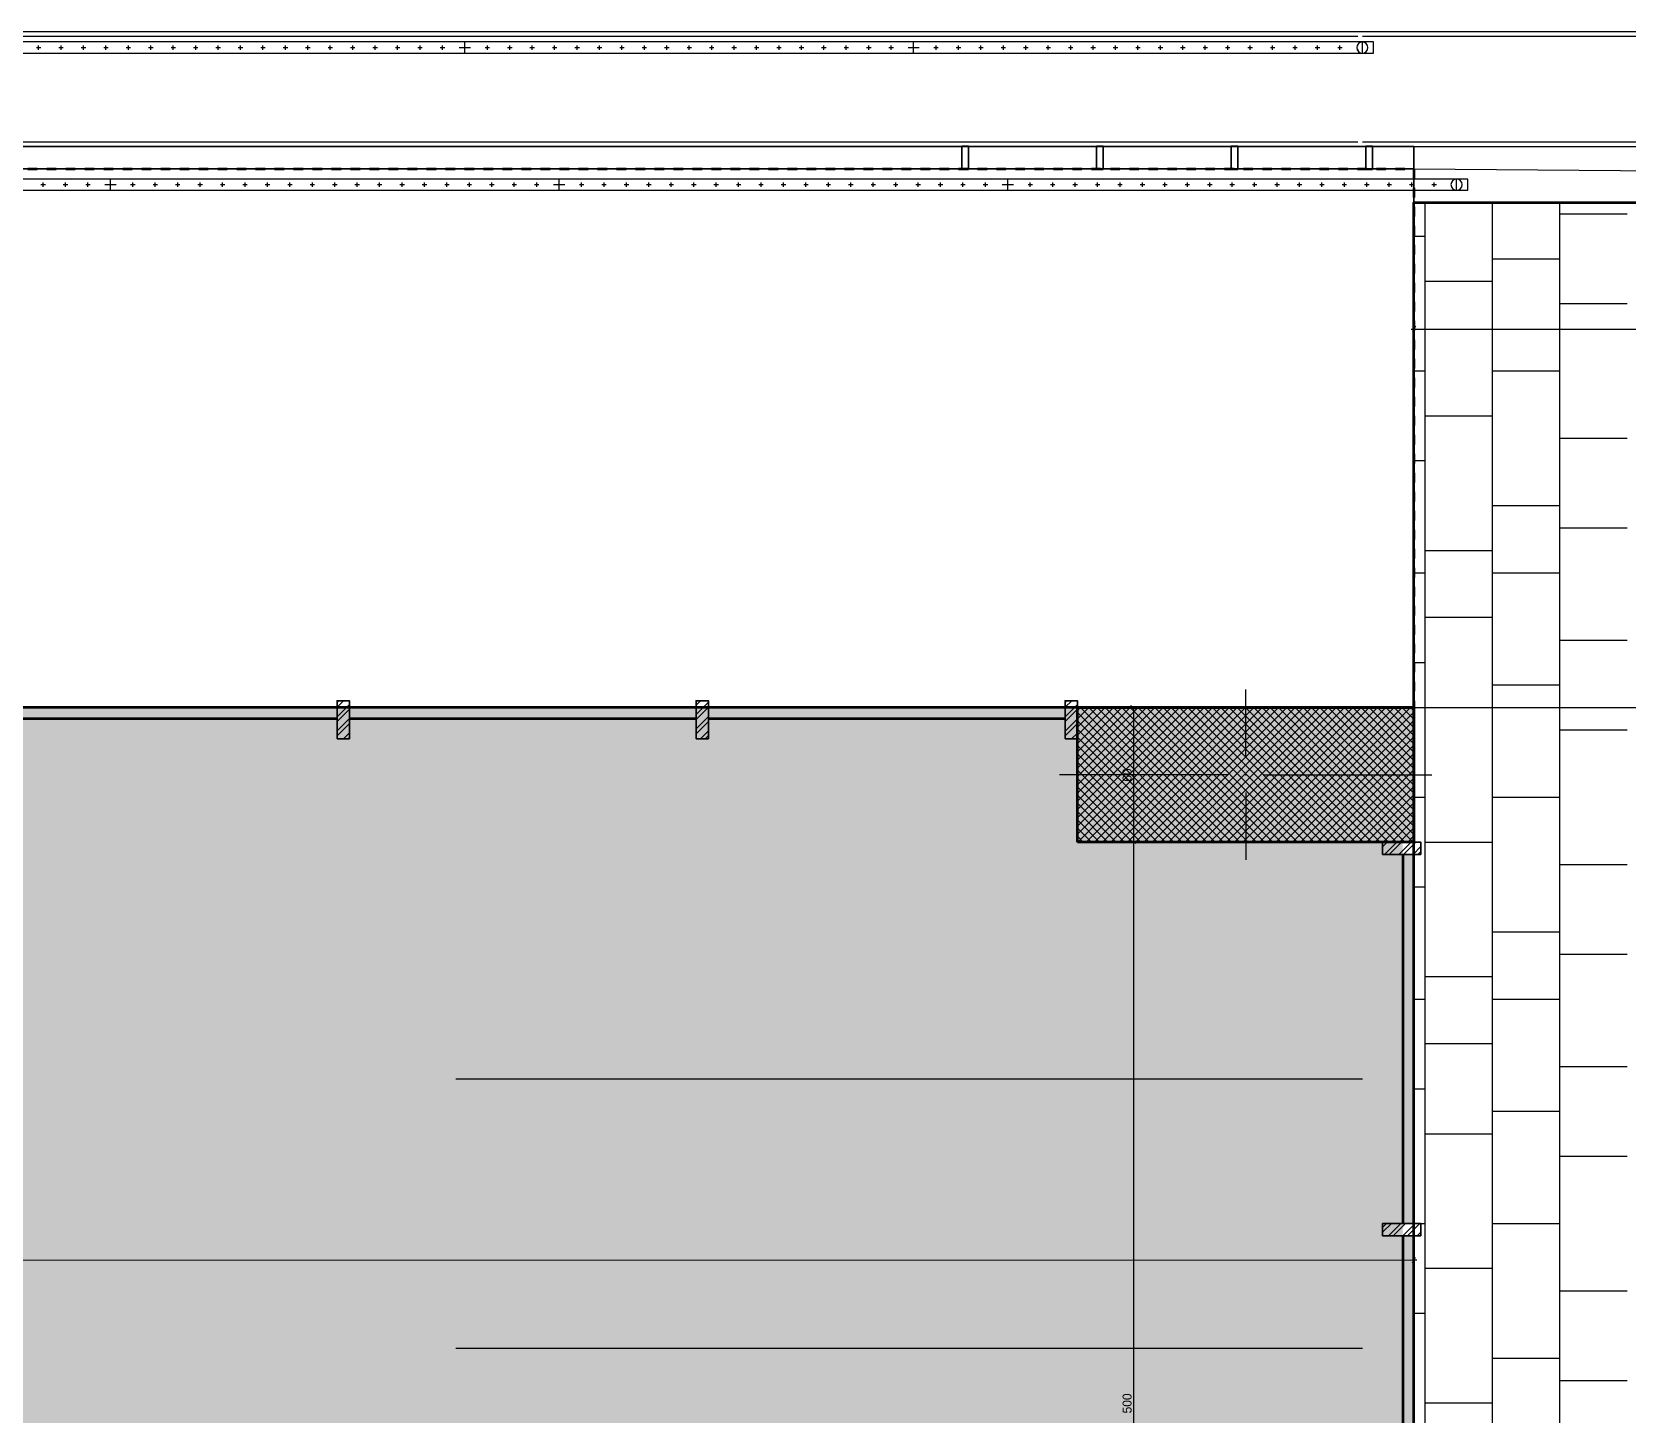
# Model space of a CAD drawing. Header units: millimetres. Extents: x -1912 to 88153, y -54123 to 4469.
# Drawn here: x 66990 to 74100, y -3150 to 3011 of the extents above; entities that cross this region are included whole.
import ezdxf

# ---------------------------------------------------------------- set-up
doc = ezdxf.new("R2010")
doc.units = ezdxf.units.MM
doc.header["$MEASUREMENT"] = 0
doc.linetypes.add('Dashed', pattern=[84.666667, 42.333333, -42.333333])
doc.linetypes.add('Wipeout_Contour', pattern=[1000, 0, -1000])
for name, color, linetype in [('A - Alumil', 7, 'Continuous'), ('A - Dimensionimi', 7, 'Continuous'), ('A - Muret', 7, 'Continuous'), ('A - Plato', 7, 'Continuous'), ('A - Pllaka meskatit', 7, 'Continuous'), ('A - Pllaka Perdhes', 7, 'Continuous'), ('A - Shtyllat', 7, 'Continuous'), ('Interior - Stair & Railing', 7, 'Continuous')]:
    doc.layers.add(name, color=color, linetype=linetype)
for name, color, linetype, lineweight, true_color in [('A - Alumil_Pen_No__102', 7, 'Continuous', 13, 0xcccccc), ('A - Fill Zone_Pen_No__102', 7, 'Continuous', 13, 0xcccccc), ('A - Fill Zone_Pen_No__28', 7, 'Continuous', 35, 0xa80f02), ('A - Fill Zone_Pen_No__83', 7, 'Continuous', 13, 0xff9955), ('A - Muret_Pen_No__102', 7, 'Continuous', 13, 0xcccccc), ('A - Muret_Pen_No__82', 7, 'Continuous', 20, 0xaaaaaa), ('Drawing & Figure_Pen_No__3', 7, 'Continuous', 18, 0xff6600), ('Drawing & Figure_Pen_No__4', 7, 'Continuous', 20, 0x029e21)]:
    doc.layers.add(name, color=color, linetype=linetype, lineweight=lineweight, true_color=true_color)
for name, color, linetype, lineweight in [('A - Alumil_Pen_No__42', 8, 'Continuous', 25), ('A - Dimensionimi_Pen_No__1', 7, 'Continuous', 13), ('A - Muret_Pen_No__7', 7, 'Continuous', 35), ('A - Perdhesa Polyine_Pen_No__6', 5, 'Continuous', 35), ('A - Plato_Pen_No__42', 8, 'Continuous', 25), ('A - Pllaka meskatit_Pen_No__42', 8, 'Continuous', 25), ('A - Pllaka Perdhes_Pen_No__42', 8, 'Continuous', 25), ('A - Sanitaria_Pen_No__42', 8, 'Continuous', 25), ('A - Shtyllat_Pen_No__1', 7, 'Continuous', 13), ('A - Shtyllat_Pen_No__7', 7, 'Continuous', 35), ('Drawing & Figure_Pen_No__20', 1, 'Continuous', 0), ('Interior - Stair & Railing_Pen_No__1', 7, 'Continuous', 13)]:
    doc.layers.add(name, color=color, linetype=linetype, lineweight=lineweight)
doc.styles.add('GENERATED_STYLE_1', font='GOTHIC.TTF')
doc.dimstyles.new('GENERATED_STYLE__5', dxfattribs={"dimtxt": 40, "dimasz": 19, "dimexe": 0.18, "dimexo": 0.0625, "dimgap": 0, "dimtad": 1, "dimdec": 0, "dimlfac": 0.1, "dimzin": 0, "dimdsep": 46, "dimtxsty": 'GENERATED_STYLE_1', "dimblk": 'ARROWHEAD_2', "dimblk1": 'ARROWHEAD_2', "dimblk2": 'ARROWHEAD_2', "dimcen": 0.09, "dimse1": 1, "dimse2": 1, "dimclrd": 7, "dimclre": 7, "dimclrt": 7, "dimadec": 0, "dimazin": 0, "dimtfac": 1, "dimtdec": 4, "dimtmove": 0, "dimatfit": 3, "dimfxl": 0, "dimtolj": 1, "dimtzin": 0, "dimarcsym": 0})
doc.dimstyles.new('GENERATED_STYLE__6', dxfattribs={"dimtxt": 100, "dimasz": 19, "dimexe": 0.18, "dimexo": 100000, "dimgap": 0, "dimtad": 1, "dimtih": 1, "dimtoh": 1, "dimdec": 0, "dimlfac": 0.1, "dimzin": 0, "dimdsep": 46, "dimtxsty": 'GENERATED_STYLE_1', "dimblk": 'ARROWHEAD_2', "dimblk1": 'ARROWHEAD_2', "dimblk2": 'ARROWHEAD_2', "dimcen": 0.09, "dimclrd": 7, "dimclre": 7, "dimclrt": 7, "dimadec": 0, "dimazin": 0, "dimtfac": 1, "dimtdec": 4, "dimtmove": 0, "dimatfit": 3, "dimfxl": 0, "dimtolj": 1, "dimtzin": 0, "dimarcsym": 0})
doc.dimstyles.new('GENERATED_STYLE__7', dxfattribs={"dimtxt": 80, "dimasz": 19, "dimexe": 0.18, "dimexo": 0.0625, "dimgap": 0, "dimtad": 1, "dimtih": 1, "dimtoh": 1, "dimdec": 0, "dimlfac": 0.1, "dimzin": 0, "dimdsep": 46, "dimtxsty": 'GENERATED_STYLE_1', "dimblk": 'ARROWHEAD_2', "dimblk1": 'ARROWHEAD_2', "dimblk2": 'ARROWHEAD_2', "dimcen": 0.09, "dimse1": 1, "dimse2": 1, "dimclrd": 7, "dimclre": 7, "dimclrt": 7, "dimadec": 0, "dimazin": 0, "dimtfac": 1, "dimtdec": 4, "dimtmove": 0, "dimatfit": 3, "dimfxl": 0, "dimtolj": 1, "dimtzin": 0, "dimarcsym": 0})
pattern_1 = [(45, (0, 0), (-31.819805, 31.819805), []), (45, (-10.607, 10.607), (-31.819805, 31.819805), [])]

# ---------------------------------------------------------------- blocks, each defined once
blk = doc.blocks.new('*X2')
at = {"layer": 'A - Fill Zone_Pen_No__102', "color": 254, "linetype": 'Continuous', "lineweight": 13, "true_color": 0xcccccc}
for p, q in [((73200, 600), (73200, 2250.4)), ((73500, 600), (73500, 2250.4)), ((73800, 600), (73800, 2250.4)), ((73800, 2200), (74100, 2200.1)), ((73150.1, 2100), (73200, 2100)), ((73500, 2000), (73800, 2000)), ((73200, 1900), (73500, 1900)), ((73800, 1800), (74100, 1800.1)), ((73150.1, 1500), (73200, 1500)), ((73500, 1500), (73800, 1500)), ((73200, 1300), (73500, 1300)), ((73800, 1200), (74100, 1200.1)), ((73150.1, 1100), (73200, 1100)), ((73500, 900), (73800, 900)), ((73800, 800), (74100, 800.1)), ((73200, 700), (73500, 700)), ((73150.1, 600), (73200, 600)), ((73200, -1300), (73200, 600.1)), ((73500, -1300), (73500, 600.2)), ((73500, 600), (73800, 600)), ((73800, -1300), (73800, 600.2)), ((73500, 400), (73200, 400)), ((73800, 300), (74100, 300.1)), ((73150.1, 200), (73200, 200)), ((73500, 100), (73800, 100)), ((73200, 0), (73500, 0)), ((73800, -100), (74100, -99.9)), ((73150.1, -400), (73200, -400)), ((73500, -400), (73800, -400)), ((73200, -600), (73500, -600)), ((73800, -700), (74100, -699.9)), ((73150.1, -800), (73200, -800)), ((73500, -1000), (73800, -1000)), ((73800, -1100), (74100, -1099.9)), ((73200, -1200), (73500, -1200)), ((73150.1, -1300), (73200, -1300)), ((73200, -3200), (73200, -1299.9)), ((73500, -3200), (73500, -1299.8)), ((73500, -1300), (73800, -1300)), ((73800, -3200), (73800, -1299.8)), ((73500, -1500), (73200, -1500)), ((73800, -1600), (74100, -1599.9)), ((73150.1, -1700), (73200, -1700)), ((73500, -1800), (73800, -1800)), ((73200, -1900), (73500, -1900)), ((73800, -2000), (74100, -1999.9)), ((73150.1, -2300), (73200, -2300)), ((73500, -2300), (73800, -2300)), ((73200, -2500), (73500, -2500)), ((73800, -2600), (74100, -2599.9)), ((73150.1, -2700), (73200, -2700)), ((73500, -2900), (73800, -2900)), ((73800, -3000), (74100, -2999.9)), ((73200, -3100), (73500, -3100))]:
    blk.add_line(p, q, dxfattribs=at)
blk = doc.blocks.new('Fill_1', base_point=(0, 0))
at = {"layer": 'A - Fill Zone_Pen_No__28', "color": 14, "linetype": 'Continuous', "lineweight": 35, "true_color": 0xa80f02, "flags": 128}
blk.add_lwpolyline([(72266.7, -15184), (73150, -14957.6), (73150.1, 2250.4), (83616.7, 2250.4), (83662.4, -22021.3), (85534.6, -32904.2), (76640, -34803.9)], close=True, dxfattribs=at)
at = {"layer": 'A - Fill Zone_Pen_No__102', "color": 254, "linetype": 'Continuous', "lineweight": 13, "true_color": 0xcccccc}
blk.add_blockref('*X2', (0, 0), dxfattribs=at)
blk = doc.blocks.new('Slab_1', base_point=(52250, 0))
at = {"layer": 'A - Pllaka Perdhes_Pen_No__42', "color": 8, "linetype": 'Continuous', "lineweight": 25, "flags": 128}
blk.add_lwpolyline([(52250, 0), (52250, -19000.8), (55508, -33520.5), (75434.2, -29049.3), (72314.3, -15145.1), (73150, -14957.6), (73150, 0)], close=True, dxfattribs=at)
blk = doc.blocks.new('Slab_2', base_point=(52250, 0))
at = {"layer": 'A - Plato_Pen_No__42', "color": 8, "linetype": 'Continuous', "lineweight": 25, "flags": 128}
blk.add_lwpolyline([(52250, 0), (73150, 0), (73150, 2400), (52250, 2400)], close=True, dxfattribs=at)
blk = doc.blocks.new('Slab_14', base_point=(52250, 0))
at = {"layer": 'A - Plato_Pen_No__42', "color": 8, "linetype": 'Continuous', "lineweight": 25, "flags": 128}
blk.add_lwpolyline([(52250, 0), (73150, 0), (73150, 2400), (52250, 2400)], close=True, dxfattribs=at)
blk = doc.blocks.new('Slab_38', base_point=(83615.8, 2742.2))
at = {"layer": 'A - Pllaka meskatit_Pen_No__42', "color": 8, "linetype": 'Continuous', "lineweight": 25, "flags": 128}
blk.add_lwpolyline([(83615.8, 2742.2), (73150.1, 2742.2), (73150.1, 2250.4), (73150.1, -18920.3), (76923.8, -35738.2), (85719.2, -33784.4), (83662.9, -22026)], close=True, dxfattribs=at)
blk = doc.blocks.new('Wall_8', base_point=(66750, 0))
at = {"layer": 'A - Muret_Pen_No__102', "linetype": 'Continuous', "lineweight": 0, "true_color": 0xcbd9e5}
for points in [[(68350, 0), (66805, 0), (66805, -50), (68350, -50)], [(68405, -50), (69950, -50), (69950, 0), (68405, 0)], [(70005, -50), (71595, -50), (71595, 0), (70005, 0)]]:
    blk.add_hatch(color=254, dxfattribs=at).paths.add_polyline_path(points)
at = {"layer": 'A - Muret_Pen_No__7', "color": 7, "linetype": 'Continuous', "lineweight": 35, "flags": 128}
for points in [[(68350, 0), (66805, 0)], [(66805, -50), (68350, -50)], [(69950, 0), (68405, 0)], [(68405, -50), (69950, -50)], [(71595, 0), (70005, 0)], [(70005, -50), (71595, -50)]]:
    blk.add_lwpolyline(points, dxfattribs=at)
blk = doc.blocks.new('Wall_9', base_point=(73150, -600))
at = {"layer": 'A - Muret_Pen_No__102', "linetype": 'Continuous', "lineweight": 0, "true_color": 0xcbd9e5}
for points in [[(73100, -2300), (73150, -2300), (73150, -655), (73100, -655)], [(73100, -2355), (73100, -3972.5), (73150, -3972.5), (73150, -2355)], [(73100, -4027.5), (73100, -5545), (73150, -5545), (73150, -4027.5)]]:
    blk.add_hatch(color=254, dxfattribs=at).paths.add_polyline_path(points)
at = {"layer": 'A - Muret_Pen_No__7', "color": 7, "linetype": 'Continuous', "lineweight": 35, "flags": 128}
for points in [[(73100, -655), (73100, -2300)], [(73150, -2300), (73150, -655)], [(73100, -2355), (73100, -3972.5)], [(73150, -3972.5), (73150, -2355)], [(73100, -4027.5), (73100, -5545)], [(73150, -5545), (73150, -4027.5)]]:
    blk.add_lwpolyline(points, dxfattribs=at)
blk = doc.blocks.new('Wall_81', base_point=(81420, 2500))
at = {"color": 254, "linetype": 'Wipeout_Contour', "lineweight": 0, "ltscale": 281942.007757}
blk.add_wipeout([(81420, 3010.9), (59420, 3010.9), (59420, 2990.9), (81420, 2990.9)], dxfattribs=at).dxf.layer = 'A - Muret'
at = {"color": 254, "linetype": 'Wipeout_Contour', "lineweight": 0, "ltscale": 281902.526841}
blk.add_wipeout([(81420, 2990.9), (59420, 2990.9), (59420, 2520), (81420, 2520)], dxfattribs=at).dxf.layer = 'A - Muret'
at = {"layer": 'A - Muret_Pen_No__82', "color": 253, "linetype": 'Continuous', "lineweight": 20, "true_color": 0xaaaaaa}
blk.add_line((81420, 2990.9), (59420, 2990.9), dxfattribs=at)
at = {"layer": 'A - Muret_Pen_No__82', "color": 253, "linetype": 'Continuous', "lineweight": 20, "true_color": 0xaaaaaa, "flags": 128}
blk.add_lwpolyline([(81420, 3010.9), (59420, 3010.9)], dxfattribs=at)
at = {"color": 254, "linetype": 'Wipeout_Contour', "lineweight": 0, "ltscale": 281863.331511}
blk.add_wipeout([(81420, 2520), (59420, 2520), (59420, 2500), (81420, 2500)], dxfattribs=at).dxf.layer = 'A - Muret'
at = {"layer": 'A - Muret_Pen_No__82', "color": 253, "linetype": 'Continuous', "lineweight": 20, "true_color": 0xaaaaaa}
blk.add_line((81420, 2520), (59420, 2520), dxfattribs=at)
at = {"layer": 'A - Muret_Pen_No__82', "color": 253, "linetype": 'Continuous', "lineweight": 20, "true_color": 0xaaaaaa, "flags": 128}
blk.add_lwpolyline([(59420, 2500), (81420, 2500)], dxfattribs=at)
blk = doc.blocks.new('Wall_83', base_point=(72900, 2500))
at = {"color": 254, "linetype": 'Wipeout_Contour', "lineweight": 0, "ltscale": 291851.355867}
blk.add_wipeout([(72920, 3010.9), (72900, 3010.9), (72900, 2520), (72920, 2520)], dxfattribs=at).dxf.layer = 'A - Muret'
at = {"layer": 'A - Muret_Pen_No__82', "color": 253, "linetype": 'Continuous', "lineweight": 20, "true_color": 0xaaaaaa, "flags": 128}
blk.add_lwpolyline([(72920, 3010.9), (72900, 3010.9)], dxfattribs=at)
at = {"color": 254, "linetype": 'Wipeout_Contour', "lineweight": 0, "ltscale": 291812.771346}
blk.add_wipeout([(72920, 2520), (72900, 2520), (72900, 2500), (72920, 2500)], dxfattribs=at).dxf.layer = 'A - Muret'
at = {"layer": 'A - Muret_Pen_No__82', "color": 253, "linetype": 'Continuous', "lineweight": 20, "true_color": 0xaaaaaa, "flags": 128}
blk.add_lwpolyline([(72900, 2500), (72920, 2500)], dxfattribs=at)
blk = doc.blocks.new('Column_9', base_point=(71622.5, -55))
at = {"layer": 'A - Alumil_Pen_No__102', "linetype": 'Continuous', "lineweight": 13, "true_color": 0xcccccc}
h = blk.add_hatch(dxfattribs=at)
h.set_pattern_fill('Steel', color=254, style=0, pattern_type=2)
h.set_pattern_definition(pattern_1)
h.paths.add_polyline_path([(71595, -140), (71650, -140), (71650, 30), (71595, 30)])
at = {"layer": 'A - Alumil_Pen_No__42', "color": 8, "linetype": 'Continuous', "lineweight": 25, "flags": 128}
blk.add_lwpolyline([(71595, -140), (71650, -140), (71650, 30), (71595, 30)], close=True, dxfattribs=at)
blk = doc.blocks.new('Column_10', base_point=(68377.5, -55))
at = {"layer": 'A - Alumil_Pen_No__102', "linetype": 'Continuous', "lineweight": 13, "true_color": 0xcccccc}
h = blk.add_hatch(dxfattribs=at)
h.set_pattern_fill('Steel', color=254, style=0, pattern_type=2)
h.set_pattern_definition(pattern_1)
h.paths.add_polyline_path([(68350, -140), (68405, -140), (68405, 30), (68350, 30)])
at = {"layer": 'A - Alumil_Pen_No__42', "color": 8, "linetype": 'Continuous', "lineweight": 25, "flags": 128}
blk.add_lwpolyline([(68350, -140), (68405, -140), (68405, 30), (68350, 30)], close=True, dxfattribs=at)
blk = doc.blocks.new('Column_11', base_point=(69977.5, -55))
at = {"layer": 'A - Alumil_Pen_No__102', "linetype": 'Continuous', "lineweight": 13, "true_color": 0xcccccc}
h = blk.add_hatch(dxfattribs=at)
h.set_pattern_fill('Steel', color=254, style=0, pattern_type=2)
h.set_pattern_definition(pattern_1)
h.paths.add_polyline_path([(69950, -140), (70005, -140), (70005, 30), (69950, 30)])
at = {"layer": 'A - Alumil_Pen_No__42', "color": 8, "linetype": 'Continuous', "lineweight": 25, "flags": 128}
blk.add_lwpolyline([(69950, -140), (70005, -140), (70005, 30), (69950, 30)], close=True, dxfattribs=at)
blk = doc.blocks.new('Column_12', base_point=(73095, -627.5))
at = {"layer": 'A - Alumil_Pen_No__102', "linetype": 'Continuous', "lineweight": 13, "true_color": 0xcccccc}
h = blk.add_hatch(dxfattribs=at)
h.set_pattern_fill('Steel', color=254, style=0, pattern_type=2)
h.set_pattern_definition(pattern_1)
h.paths.add_polyline_path([(73010, -600), (73010, -655), (73180, -655), (73180, -600)])
at = {"layer": 'A - Alumil_Pen_No__42', "color": 8, "linetype": 'Continuous', "lineweight": 25, "flags": 128}
blk.add_lwpolyline([(73010, -600), (73010, -655), (73180, -655), (73180, -600)], close=True, dxfattribs=at)
blk = doc.blocks.new('Column_15', base_point=(73095, -2327.5))
at = {"layer": 'A - Alumil_Pen_No__102', "linetype": 'Continuous', "lineweight": 13, "true_color": 0xcccccc}
h = blk.add_hatch(dxfattribs=at)
h.set_pattern_fill('Steel', color=254, style=0, pattern_type=2)
h.set_pattern_definition(pattern_1)
h.paths.add_polyline_path([(73010, -2300), (73010, -2355), (73180, -2355), (73180, -2300)])
at = {"layer": 'A - Alumil_Pen_No__42', "color": 8, "linetype": 'Continuous', "lineweight": 25, "flags": 128}
blk.add_lwpolyline([(73010, -2300), (73010, -2355), (73180, -2355), (73180, -2300)], close=True, dxfattribs=at)
blk = doc.blocks.new('Railing_1')
at = {"layer": 'Interior - Stair & Railing_Pen_No__1', "color": 7, "linetype": 'Continuous', "lineweight": 13}
for p, q in [((73340, 2355), (53417.3, 2355)), ((73340, 2355), (53417.3, 2355)), ((67340, 2305), (67340, 2355)), ((69340, 2305), (69340, 2355)), ((71340, 2305), (71340, 2355)), ((73390, 2355), (73340, 2355)), ((73340, 2305), (73340, 2355)), ((73390, 2305), (73390, 2355)), ((53417.3, 2305), (73340, 2305)), ((53417.3, 2305), (73340, 2305)), ((67030, 2330), (67050, 2330)), ((67040, 2320), (67040, 2340)), ((67130, 2330), (67150, 2330)), ((67140, 2320), (67140, 2340)), ((67230, 2330), (67250, 2330)), ((67240, 2320), (67240, 2340)), ((67315, 2330), (67365, 2330)), ((67430, 2330), (67450, 2330)), ((67440, 2320), (67440, 2340)), ((67530, 2330), (67550, 2330)), ((67540, 2320), (67540, 2340)), ((67630, 2330), (67650, 2330)), ((67640, 2320), (67640, 2340)), ((67730, 2330), (67750, 2330)), ((67740, 2320), (67740, 2340)), ((67830, 2330), (67850, 2330)), ((67840, 2320), (67840, 2340)), ((67930, 2330), (67950, 2330)), ((67940, 2320), (67940, 2340)), ((68030, 2330), (68050, 2330)), ((68040, 2320), (68040, 2340)), ((68130, 2330), (68150, 2330)), ((68140, 2320), (68140, 2340)), ((68230, 2330), (68250, 2330)), ((68240, 2320), (68240, 2340)), ((68330, 2330), (68350, 2330)), ((68340, 2320), (68340, 2340)), ((68430, 2330), (68450, 2330)), ((68440, 2320), (68440, 2340)), ((68530, 2330), (68550, 2330)), ((68540, 2320), (68540, 2340)), ((68630, 2330), (68650, 2330)), ((68640, 2320), (68640, 2340)), ((68730, 2330), (68750, 2330)), ((68740, 2320), (68740, 2340)), ((68830, 2330), (68850, 2330)), ((68840, 2320), (68840, 2340)), ((68930, 2330), (68950, 2330)), ((68940, 2320), (68940, 2340)), ((69030, 2330), (69050, 2330)), ((69040, 2320), (69040, 2340)), ((69130, 2330), (69150, 2330)), ((69140, 2320), (69140, 2340)), ((69230, 2330), (69250, 2330)), ((69240, 2320), (69240, 2340)), ((69315, 2330), (69365, 2330)), ((69430, 2330), (69450, 2330)), ((69440, 2320), (69440, 2340)), ((69530, 2330), (69550, 2330)), ((69540, 2320), (69540, 2340)), ((69630, 2330), (69650, 2330)), ((69640, 2320), (69640, 2340)), ((69730, 2330), (69750, 2330)), ((69740, 2320), (69740, 2340)), ((69830, 2330), (69850, 2330)), ((69840, 2320), (69840, 2340)), ((69930, 2330), (69950, 2330)), ((69940, 2320), (69940, 2340)), ((70030, 2330), (70050, 2330)), ((70040, 2320), (70040, 2340)), ((70130, 2330), (70150, 2330)), ((70140, 2320), (70140, 2340)), ((70230, 2330), (70250, 2330)), ((70240, 2320), (70240, 2340)), ((70330, 2330), (70350, 2330)), ((70340, 2320), (70340, 2340)), ((70430, 2330), (70450, 2330)), ((70440, 2320), (70440, 2340)), ((70530, 2330), (70550, 2330)), ((70540, 2320), (70540, 2340)), ((70630, 2330), (70650, 2330)), ((70640, 2320), (70640, 2340)), ((70730, 2330), (70750, 2330)), ((70740, 2320), (70740, 2340)), ((70830, 2330), (70850, 2330)), ((70840, 2320), (70840, 2340)), ((70930, 2330), (70950, 2330)), ((70940, 2320), (70940, 2340)), ((71030, 2330), (71050, 2330)), ((71040, 2320), (71040, 2340)), ((71130, 2330), (71150, 2330)), ((71140, 2320), (71140, 2340)), ((71230, 2330), (71250, 2330)), ((71240, 2320), (71240, 2340)), ((71315, 2330), (71365, 2330)), ((71430, 2330), (71450, 2330)), ((71440, 2320), (71440, 2340)), ((71530, 2330), (71550, 2330)), ((71540, 2320), (71540, 2340)), ((71630, 2330), (71650, 2330)), ((71640, 2320), (71640, 2340)), ((71730, 2330), (71750, 2330)), ((71740, 2320), (71740, 2340)), ((71830, 2330), (71850, 2330)), ((71840, 2320), (71840, 2340)), ((71930, 2330), (71950, 2330)), ((71940, 2320), (71940, 2340)), ((72030, 2330), (72050, 2330)), ((72040, 2320), (72040, 2340)), ((72130, 2330), (72150, 2330)), ((72140, 2320), (72140, 2340)), ((72230, 2330), (72250, 2330)), ((72240, 2320), (72240, 2340)), ((72330, 2330), (72350, 2330)), ((72340, 2320), (72340, 2340)), ((72430, 2330), (72450, 2330)), ((72440, 2320), (72440, 2340)), ((72530, 2330), (72550, 2330)), ((72540, 2320), (72540, 2340)), ((72630, 2330), (72650, 2330)), ((72640, 2320), (72640, 2340)), ((72730, 2330), (72750, 2330)), ((72740, 2320), (72740, 2340)), ((72830, 2330), (72850, 2330)), ((72840, 2320), (72840, 2340)), ((72930, 2330), (72950, 2330)), ((72940, 2320), (72940, 2340)), ((73030, 2330), (73050, 2330)), ((73040, 2320), (73040, 2340)), ((73130, 2330), (73150, 2330)), ((73140, 2320), (73140, 2340)), ((73230, 2330), (73250, 2330)), ((73240, 2320), (73240, 2340)), ((73340, 2305), (73390, 2305))]:
    blk.add_line(p, q, dxfattribs=at)
at = {"layer": 'Interior - Stair & Railing_Pen_No__1', "color": 7, "linetype": 'Continuous', "lineweight": 13, "flags": 128}
blk.add_lwpolyline([(73340, 2355, 1), (73340, 2305, 1)], format="xyb", close=True, dxfattribs=at)
blk = doc.blocks.new('Railing_2')
at = {"layer": 'Interior - Stair & Railing_Pen_No__1', "color": 7, "linetype": 'Continuous', "lineweight": 13}
for p, q in [((72920, 2965.9), (59480.1, 2965.9)), ((59480.1, 2915.9), (72920, 2915.9)), ((67010, 2940.9), (67030, 2940.9)), ((67020, 2930.9), (67020, 2950.9)), ((67110, 2940.9), (67130, 2940.9)), ((67120, 2930.9), (67120, 2950.9)), ((67210, 2940.9), (67230, 2940.9)), ((67220, 2930.9), (67220, 2950.9)), ((67310, 2940.9), (67330, 2940.9)), ((67320, 2930.9), (67320, 2950.9)), ((67410, 2940.9), (67430, 2940.9)), ((67420, 2930.9), (67420, 2950.9)), ((67510, 2940.9), (67530, 2940.9)), ((67520, 2930.9), (67520, 2950.9)), ((67610, 2940.9), (67630, 2940.9)), ((67620, 2930.9), (67620, 2950.9)), ((67710, 2940.9), (67730, 2940.9)), ((67720, 2930.9), (67720, 2950.9)), ((67810, 2940.9), (67830, 2940.9)), ((67820, 2930.9), (67820, 2950.9)), ((67910, 2940.9), (67930, 2940.9)), ((67920, 2930.9), (67920, 2950.9)), ((68010, 2940.9), (68030, 2940.9)), ((68020, 2930.9), (68020, 2950.9)), ((68110, 2940.9), (68130, 2940.9)), ((68120, 2930.9), (68120, 2950.9)), ((68210, 2940.9), (68230, 2940.9)), ((68220, 2930.9), (68220, 2950.9)), ((68310, 2940.9), (68330, 2940.9)), ((68320, 2930.9), (68320, 2950.9)), ((68410, 2940.9), (68430, 2940.9)), ((68420, 2930.9), (68420, 2950.9)), ((68510, 2940.9), (68530, 2940.9)), ((68520, 2930.9), (68520, 2950.9)), ((68610, 2940.9), (68630, 2940.9)), ((68620, 2930.9), (68620, 2950.9)), ((68710, 2940.9), (68730, 2940.9)), ((68720, 2930.9), (68720, 2950.9)), ((68810, 2940.9), (68830, 2940.9)), ((68820, 2930.9), (68820, 2950.9)), ((68895, 2940.9), (68945, 2940.9)), ((68920, 2915.9), (68920, 2965.9)), ((69010, 2940.9), (69030, 2940.9)), ((69020, 2930.9), (69020, 2950.9)), ((69110, 2940.9), (69130, 2940.9)), ((69120, 2930.9), (69120, 2950.9)), ((69210, 2940.9), (69230, 2940.9)), ((69220, 2930.9), (69220, 2950.9)), ((69310, 2940.9), (69330, 2940.9)), ((69320, 2930.9), (69320, 2950.9)), ((69410, 2940.9), (69430, 2940.9)), ((69420, 2930.9), (69420, 2950.9)), ((69510, 2940.9), (69530, 2940.9)), ((69520, 2930.9), (69520, 2950.9)), ((69610, 2940.9), (69630, 2940.9)), ((69620, 2930.9), (69620, 2950.9)), ((69710, 2940.9), (69730, 2940.9)), ((69720, 2930.9), (69720, 2950.9)), ((69810, 2940.9), (69830, 2940.9)), ((69820, 2930.9), (69820, 2950.9)), ((69910, 2940.9), (69930, 2940.9)), ((69920, 2930.9), (69920, 2950.9)), ((70010, 2940.9), (70030, 2940.9)), ((70020, 2930.9), (70020, 2950.9)), ((70110, 2940.9), (70130, 2940.9)), ((70120, 2930.9), (70120, 2950.9)), ((70210, 2940.9), (70230, 2940.9)), ((70220, 2930.9), (70220, 2950.9)), ((70310, 2940.9), (70330, 2940.9)), ((70320, 2930.9), (70320, 2950.9)), ((70410, 2940.9), (70430, 2940.9)), ((70420, 2930.9), (70420, 2950.9)), ((70510, 2940.9), (70530, 2940.9)), ((70520, 2930.9), (70520, 2950.9)), ((70610, 2940.9), (70630, 2940.9)), ((70620, 2930.9), (70620, 2950.9)), ((70710, 2940.9), (70730, 2940.9)), ((70720, 2930.9), (70720, 2950.9)), ((70810, 2940.9), (70830, 2940.9)), ((70820, 2930.9), (70820, 2950.9)), ((70895, 2940.9), (70945, 2940.9)), ((70920, 2915.9), (70920, 2965.9)), ((71010, 2940.9), (71030, 2940.9)), ((71020, 2930.9), (71020, 2950.9)), ((71110, 2940.9), (71130, 2940.9)), ((71120, 2930.9), (71120, 2950.9)), ((71210, 2940.9), (71230, 2940.9)), ((71220, 2930.9), (71220, 2950.9)), ((71310, 2940.9), (71330, 2940.9)), ((71320, 2930.9), (71320, 2950.9)), ((71410, 2940.9), (71430, 2940.9)), ((71420, 2930.9), (71420, 2950.9)), ((71510, 2940.9), (71530, 2940.9)), ((71520, 2930.9), (71520, 2950.9)), ((71610, 2940.9), (71630, 2940.9)), ((71620, 2930.9), (71620, 2950.9)), ((71710, 2940.9), (71730, 2940.9)), ((71720, 2930.9), (71720, 2950.9)), ((71810, 2940.9), (71830, 2940.9)), ((71820, 2930.9), (71820, 2950.9)), ((71910, 2940.9), (71930, 2940.9)), ((71920, 2930.9), (71920, 2950.9)), ((72010, 2940.9), (72030, 2940.9)), ((72020, 2930.9), (72020, 2950.9)), ((72110, 2940.9), (72130, 2940.9)), ((72120, 2930.9), (72120, 2950.9)), ((72210, 2940.9), (72230, 2940.9)), ((72220, 2930.9), (72220, 2950.9)), ((72310, 2940.9), (72330, 2940.9)), ((72320, 2930.9), (72320, 2950.9)), ((72410, 2940.9), (72430, 2940.9)), ((72420, 2930.9), (72420, 2950.9)), ((72510, 2940.9), (72530, 2940.9)), ((72520, 2930.9), (72520, 2950.9)), ((72610, 2940.9), (72630, 2940.9)), ((72620, 2930.9), (72620, 2950.9)), ((72710, 2940.9), (72730, 2940.9)), ((72720, 2930.9), (72720, 2950.9)), ((72810, 2940.9), (72830, 2940.9)), ((72820, 2930.9), (72820, 2950.9)), ((72969.9, 2965.9), (72920, 2965.9)), ((72920, 2915.9), (72969.9, 2915.9)), ((72969.9, 2915.9), (72969.9, 2965.9))]:
    blk.add_line(p, q, dxfattribs=at)
at = {"layer": 'Interior - Stair & Railing_Pen_No__1', "color": 7, "linetype": 'Continuous', "lineweight": 13, "flags": 128}
blk.add_lwpolyline([(72920, 2915.9), (72920, 2965.9), (59480.1, 2965.9), (59480.1, 2915.9)], close=True, dxfattribs=at)
blk.add_lwpolyline([(72920, 2965.9, 1), (72920, 2915.9, 1)], format="xyb", close=True, dxfattribs=at)
blk = doc.blocks.new('Gutter 26')
at = {"layer": 'A - Sanitaria_Pen_No__42', "color": 8, "linetype": 'Continuous', "lineweight": 25}
for p, q in [((215, 52), (185, 52)), ((185, 52), (185, -52)), ((215, 52), (185, 52)), ((185, 52), (185, 50)), ((185, 50), (215, 50)), ((215, -52), (215, 52)), ((215, 50), (215, 52)), ((815, 52), (785, 52)), ((785, 52), (785, -52)), ((815, 52), (785, 52)), ((785, 52), (785, 50)), ((785, 50), (815, 50)), ((815, -52), (815, 52)), ((815, 50), (815, 52)), ((1415, 52), (1385, 52)), ((1385, 52), (1385, -52)), ((1415, 52), (1385, 52)), ((1385, 52), (1385, 50)), ((1385, 50), (1415, 50)), ((1415, -52), (1415, 52)), ((1415, 50), (1415, 52)), ((2015, 52), (1985, 52)), ((1985, 52), (1985, -52)), ((2015, 52), (1985, 52)), ((1985, 52), (1985, 50)), ((1985, 50), (2015, 50)), ((2015, -52), (2015, 52)), ((2015, 50), (2015, 52)), ((185, -52), (215, -52)), ((785, -52), (815, -52)), ((1385, -52), (1415, -52)), ((1985, -52), (2015, -52))]:
    blk.add_line(p, q, dxfattribs=at)
at = {"layer": 'A - Sanitaria_Pen_No__42', "color": 8, "linetype": 'Continuous', "lineweight": 25, "flags": 128}
blk.add_lwpolyline([(0, -50), (20092.6, -50), (20092.6, 50), (0, 50)], close=True, dxfattribs=at)
blk = doc.blocks.new('*D369')
at = {"layer": 'A - Dimensionimi_Pen_No__1', "color": 7, "linetype": 'Continuous', "lineweight": 13}
for p, q in [((71912.3, -7.2), (71887.3, 7.2)), ((71881.1, 0), (71899.8, 0)), ((71899.8, 0), (71899.8, -600)), ((71912.3, -607.2), (71887.3, -592.8))]:
    blk.add_line(p, q, dxfattribs=at)
at = {"layer": 'A - Dimensionimi_Pen_No__1', "color": 7, "lineweight": 13, "insert": (71891.8, -331.3), "char_height": 40, "attachment_point": 7, "rotation": 90, "style": 'GENERATED_STYLE_1'}
blk.add_mtext('\\A1;{\\pql;\\fCentury Gothic|b0|i0|c0|p0;\\W1.000000;60}', dxfattribs=at)
blk = doc.blocks.new('ARROWHEAD_2')
at = {"color": 0, "linetype": 'Continuous', "lineweight": 0}
for p, q in [((0, 0), (-1, 0)), ((-0.38, -0.66), (0.38, 0.66))]:
    blk.add_line(p, q, dxfattribs=at)
blk = doc.blocks.new('*D370')
at = {"layer": 'A - Dimensionimi_Pen_No__1', "color": 7, "linetype": 'Continuous', "lineweight": 13}
for p, q in [((71899.8, 0), (71899.8, -600)), ((71881.1, -600), (71899.8, -600)), ((71912.3, -607.2), (71887.3, -592.8)), ((71899.8, -600), (71899.8, -5600)), ((71881.1, -5600), (71899.8, -5600)), ((71912.3, -5607.2), (71887.3, -5592.8))]:
    blk.add_line(p, q, dxfattribs=at)
at = {"layer": 'A - Dimensionimi_Pen_No__1', "color": 7, "lineweight": 13, "insert": (71891.8, -3146.9), "char_height": 40, "attachment_point": 7, "rotation": 90, "style": 'GENERATED_STYLE_1'}
blk.add_mtext('\\A1;{\\pql;\\fCentury Gothic|b0|i0|c0|p0;\\W1.000000;500}', dxfattribs=at)
blk = doc.blocks.new('*D458')
at = {"layer": 'A - Dimensionimi_Pen_No__1', "color": 7, "linetype": 'Continuous', "lineweight": 13}
for p, q in [((73137.8, 1686.1), (73150, 1686.1)), ((73157.2, 1698.6), (73142.8, 1673.6)), ((73150, 1667.4), (73150, 1704.9)), ((73150, 1686.1), (85091.3, 1686.1)), ((85084.1, 1673.6), (85098.5, 1698.6)), ((85091.3, 1667.4), (85091.3, 1704.9)), ((85091.3, 1686.1), (85103.5, 1686.1))]:
    blk.add_line(p, q, dxfattribs=at)
at = {"layer": 'A - Dimensionimi_Pen_No__1', "color": 7, "lineweight": 13, "insert": (78900.6, 1694.3), "char_height": 100, "attachment_point": 7, "style": 'GENERATED_STYLE_1'}
blk.add_mtext('\\A1;{\\pql;\\fCentury Gothic|b0|i0|c0|p0;\\W1.000000;1,194}', dxfattribs=at)
blk = doc.blocks.new('*D474')
at = {"layer": 'A - Dimensionimi_Pen_No__1', "color": 7, "linetype": 'Continuous', "lineweight": 13}
for p, q in [((51900, -2465.7), (52100, -2465.6)), ((52107.2, -2453.1), (52092.8, -2478.1)), ((52100, -2484.4), (52100, -2446.9)), ((52100, -2465.6), (73150.2, -2462.9)), ((73143, -2475.4), (73157.5, -2450.4)), ((73150.2, -2481.6), (73150.2, -2444.1)), ((73150.2, -2462.9), (73162.5, -2462.9))]:
    blk.add_line(p, q, dxfattribs=at)
at = {"layer": 'A - Dimensionimi_Pen_No__1', "color": 7, "lineweight": 13, "insert": (62484.3, -2448.3), "char_height": 80, "attachment_point": 7, "rotation": 0.00745, "style": 'GENERATED_STYLE_1'}
blk.add_mtext('\\A1;{\\pql;\\fCentury Gothic|b0|i0|c0|p0;\\W1.000000;2,105}', dxfattribs=at)
blk = doc.blocks.new('Column_78', base_point=(72400, -300))
at = {"layer": 'A - Shtyllat', "linetype": 'Continuous', "lineweight": 0, "true_color": 0x000000}
h = blk.add_hatch(dxfattribs=at)
h.set_pattern_fill('Concrete_Block', color=18, style=0, pattern_type=2)
h.set_pattern_definition([(45, (0, 0), (-18.384776, 18.384776), []), (135, (0, 0), (18.384776, 18.384776), [])])
h.paths.add_polyline_path([(71650, -600), (73150, -600), (73150, 0), (71650, 0)])
at = {"layer": 'A - Shtyllat_Pen_No__1', "color": 7, "linetype": 'Continuous', "lineweight": 13}
for p, q in [((72400, -220), (72400, 80)), ((72320, -300), (71570, -300)), ((72480, -300), (73230, -300)), ((72400, -380), (72400, -680))]:
    blk.add_line(p, q, dxfattribs=at)
blk.add_point((72400, -300), dxfattribs=at)
at = {"layer": 'A - Shtyllat_Pen_No__7', "color": 7, "linetype": 'Continuous', "lineweight": 35, "flags": 128}
blk.add_lwpolyline([(71650, -600), (71650, 0), (73150, 0), (73150, -600)], close=True, dxfattribs=at)

msp = doc.modelspace()

# ---------------------------------------------------------------- hatches: boundary and pattern name
at = {"layer": 'A - Fill Zone_Pen_No__83', "linetype": 'Continuous', "lineweight": 0, "true_color": 0xfff4ee}
msp.add_hatch(color=7, dxfattribs=at).paths.add_polyline_path([(52250, -6100), (73150, -6100), (73150, -5600), (73100, -5600), (73100, -600), (73150, -600), (73150, 0), (52250, 0)])

# ---------------------------------------------------------------- linework, layer by layer
at = {"layer": 'A - Perdhesa Polyine_Pen_No__6', "color": 5, "linetype": 'Dashed', "lineweight": 35}
msp.add_lwpolyline([(0, 0), (0, 2400), (73150, 2400), (73150, 0)], dxfattribs=at)
msp.add_lwpolyline([(0, 0), (0, 2400), (73150, 2400), (73150, 0)], dxfattribs=at)
at = {"layer": 'A - Perdhesa Polyine_Pen_No__6', "color": 5, "linetype": 'Continuous', "lineweight": 35}
msp.add_lwpolyline([(64013.2, -31612.1), (75434.2, -29049.3), (72314.3, -15145.1), (73150, -14957.6), (73150, 0), (52250, 0), (52250, -19000.8), (55508, -33520.5), (56160.8, -33374)], dxfattribs=at)
msp.add_lwpolyline([(64013.2, -31612.1), (75434.2, -29049.3), (72314.3, -15145.1), (73150, -14957.6), (73150, 0), (52250, 0), (52250, -19000.8), (55508, -33520.5), (56160.8, -33374)], dxfattribs=at)
at = {"layer": 'Drawing & Figure_Pen_No__20', "color": 1, "linetype": 'Continuous', "lineweight": 0}
msp.add_line((73150, 2400), (83129.7, 2328.8), dxfattribs=at)
at = {"layer": 'Drawing & Figure_Pen_No__3', "color": 30, "linetype": 'Continuous', "lineweight": 18, "true_color": 0xff6600}
msp.add_lwpolyline([(73150, 0), (83790, 0), (83790, -1255.7)], dxfattribs=at)
at = {"layer": 'Drawing & Figure_Pen_No__4', "color": 104, "linetype": 'Continuous', "lineweight": 20, "true_color": 0x029e21}
for p, q in [((68879.1, -1655.5), (72920.8, -1655.5)), ((68879.1, -2855.5), (72920.8, -2855.5))]:
    msp.add_line(p, q, dxfattribs=at)

# ---------------------------------------------------------------- block references
at = {"layer": 'A - Alumil', "color": 8, "lineweight": 25}
for name, p in [('Column_10', (68377.5, -55)), ('Column_11', (69977.5, -55)), ('Column_9', (71622.5, -55)), ('Column_12', (73095, -627.5)), ('Column_15', (73095, -2327.5))]:
    msp.add_blockref(name, p, dxfattribs=at)
at = {"layer": 'A - Fill Zone_Pen_No__102', "color": 254, "linetype": 'Continuous', "lineweight": 13, "true_color": 0xcccccc}
msp.add_blockref('Fill_1', (0, 0), dxfattribs=at)
at = {"layer": 'A - Muret', "color": 7, "lineweight": 35}
for name, p in [('Wall_8', (66750, 0)), ('Wall_9', (73150, -600))]:
    msp.add_blockref(name, p, dxfattribs=at)
at = {"layer": 'A - Plato', "color": 8, "linetype": 'Continuous', "lineweight": 25}
for name in ['Slab_2', 'Slab_14']:
    msp.add_blockref(name, (52250, 0), dxfattribs=at)
at = {"layer": 'A - Pllaka meskatit', "color": 8, "linetype": 'Continuous', "lineweight": 25}
msp.add_blockref('Slab_38', (83615.8, 2742.2), dxfattribs=at)
at = {"layer": 'A - Pllaka Perdhes', "color": 8, "linetype": 'Continuous', "lineweight": 25}
msp.add_blockref('Slab_1', (52250, 0), dxfattribs=at)
at = {"layer": 'A - Shtyllat', "color": 7, "lineweight": 35}
msp.add_blockref('Column_78', (72400, -300), dxfattribs=at)
at = {"layer": 'Interior - Stair & Railing', "color": 7, "linetype": 'Continuous', "lineweight": 13}
msp.add_blockref('Railing_1', (0, 0), dxfattribs=at)

# ---------------------------------------------------------------- dimensions: what is measured, and where the dimension line sits
at = {"layer": 'A - Dimensionimi', "color": 7, "linetype": 'Continuous', "lineweight": 13}
dim = msp.add_linear_dim(base=(85091.3, 1686.1), p1=(73150, 109.9), p2=(85091.3, 2400), angle=360, dimstyle='GENERATED_STYLE__6', dxfattribs=at)
dim.commit()
dim.dimension.update_dxf_attribs({"geometry": '*D458', "text_midpoint": (79068.1, 1756.1), "dimtype": 160})
for base, p1, p2, angle, dimstyle, picture, middle, turn in [((71899.8, -600), (59875, 0), (71650, -600), 270, 'GENERATED_STYLE__5', '*D369', (71871.8, -300.9), 90), ((71899.8, -5600), (71650, -600), (59875, -5600), 270, 'GENERATED_STYLE__5', '*D370', (71871.8, -3101.3), 90), ((73150.2, -2462.9), (52100, -2200), (73150, -600), 0.00745, 'GENERATED_STYLE__7', '*D474', (62618.3, -2408.3), 0.00745)]:
    dim = msp.add_linear_dim(base=base, p1=p1, p2=p2, angle=angle, dimstyle=dimstyle, dxfattribs=at)
    dim.commit()
    dim.dimension.update_dxf_attribs({"geometry": picture, "text_midpoint": middle, "dimtype": 160, "text_rotation": turn})

# ---------------------------------------------------------------- next in the draw order: block references
at = {"layer": 'A - Muret', "color": 7, "lineweight": 35}
msp.add_blockref('Wall_81', (81420, 2500), dxfattribs=at)

# ---------------------------------------------------------------- next in the draw order: block references
msp.add_blockref('Wall_83', (72900, 2500), dxfattribs=at)

# ---------------------------------------------------------------- next in the draw order: block references
at = {"layer": 'A - Sanitaria_Pen_No__42', "color": 8, "linetype": 'Continuous', "lineweight": 25, "zscale": 1000, "rotation": 179.9999999999998}
msp.add_blockref('Gutter 26', (73150, 2450), dxfattribs=at)
at = {"layer": 'Interior - Stair & Railing', "color": 7, "linetype": 'Continuous', "lineweight": 13}
msp.add_blockref('Railing_2', (0, 0), dxfattribs=at)

doc.saveas('drawing.dxf')
